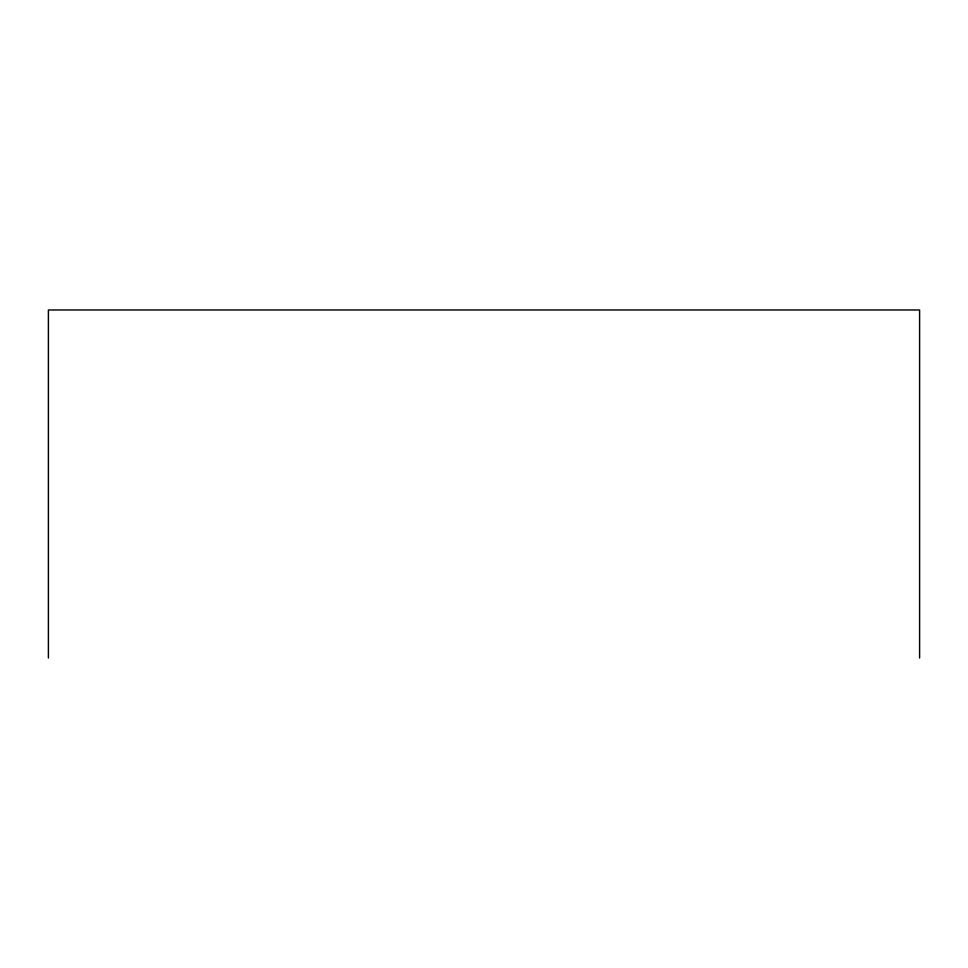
<?xml version="1.0" encoding="UTF-8"?>
<svg xmlns="http://www.w3.org/2000/svg" width="968" height="968" viewBox="0 0 968 968"><rect width="100%" height="100%" fill="white"/><g stroke="black" fill="none" stroke-linecap="round" stroke-linejoin="round"><path stroke-width="1.45" d="M919.6 658.022L919.6 309.978L48.4 309.978L48.4 658.022"/></g></svg>
